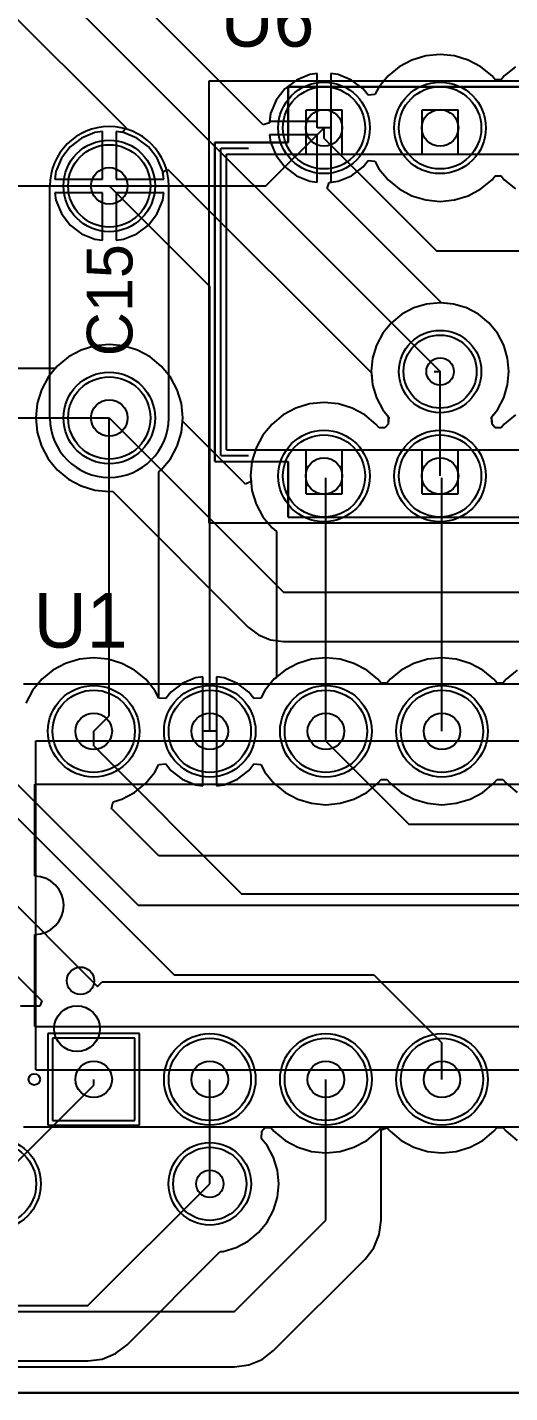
# Model space of a CAD drawing. Header units: millimetres. Extents: x 60.7 to 146.2, y 31.8 to 124.2.
# Drawn here: x 85.33 to 95.88, y 31.75 to 61.64 of the extents above; entities that cross this region are included whole.
import ezdxf

# ---------------------------------------------------------------- set-up
doc = ezdxf.new("R2010")
doc.units = ezdxf.units.MM
for name, color, linetype in [('BottomLayer', 5, 'Continuous'), ('BottomSolder', 6, 'Continuous'), ('Mechanical13', 56, 'Continuous'), ('Mechanical15', 56, 'Continuous'), ('Mechanical5', 56, 'Continuous'), ('Mechanical7', 56, 'Continuous'), ('MultiLayer', 9, 'Continuous'), ('PadHoleLayer', 156, 'Continuous'), ('TopLayer', 1, 'Continuous'), ('TopOverlay', 2, 'Continuous'), ('TopSolder', 216, 'Continuous'), ('ViaHoleLayer', 16, 'Continuous')]:
    doc.layers.add(name, color=color, linetype=linetype)

msp = doc.modelspace()

# ---------------------------------------------------------------- linework, layer by layer
at = {"layer": 'BottomLayer'}
for p, q in [((94.047, 61.013), (93.746, 60.921)), ((94.361, 61.044), (94.047, 61.013)), ((94.675, 61.013), (94.361, 61.044)), ((94.976, 60.921), (94.675, 61.013)), ((93.468, 60.773), (93.224, 60.573)), ((93.746, 60.921), (93.468, 60.773)), ((95.254, 60.773), (94.976, 60.921)), ((95.498, 60.573), (95.254, 60.773)), ((96.008, 60.773), (95.764, 60.573)), ((91.216, 60.484), (90.965, 60.292)), ((91.508, 60.605), (91.216, 60.484)), ((91.671, 60.627), (91.508, 60.605)), ((91.671, 59.586), (91.671, 60.627)), ((92.134, 60.605), (91.971, 60.627)), ((91.971, 60.627), (91.971, 59.436)), ((92.426, 60.484), (92.134, 60.605)), ((92.677, 60.292), (92.426, 60.484)), ((93.224, 60.573), (93.024, 60.329)), ((95.567, 60.488), (95.498, 60.573)), ((95.694, 60.488), (95.567, 60.488)), ((95.764, 60.573), (95.694, 60.488)), ((90.965, 60.292), (90.773, 60.041)), ((92.785, 60.151), (92.677, 60.292)), ((92.936, 60.163), (92.785, 60.151)), ((93.024, 60.329), (92.936, 60.163)), ((90.773, 60.041), (90.652, 59.749)), ((90.652, 59.749), (90.63, 59.586)), ((90.63, 59.586), (91.671, 59.586)), ((86.517, 59.214), (86.266, 59.022)), ((86.809, 59.335), (86.517, 59.214)), ((86.972, 59.357), (86.809, 59.335)), ((86.972, 58.316), (86.972, 59.357)), ((87.435, 59.335), (87.272, 59.357)), ((87.272, 59.357), (87.272, 58.316)), ((87.727, 59.214), (87.435, 59.335)), ((87.978, 59.022), (87.727, 59.214)), ((90.551, 58.166), (91.821, 59.436)), ((91.671, 59.286), (90.63, 59.286)), ((90.63, 59.286), (90.652, 59.123)), ((91.671, 58.245), (91.671, 59.286)), ((91.821, 59.207), (91.821, 59.436)), ((91.821, 59.207), (94.285, 56.744)), ((91.971, 59.436), (91.971, 58.245)), ((86.266, 59.022), (86.074, 58.771)), ((88.17, 58.771), (87.978, 59.022)), ((90.652, 59.123), (90.773, 58.831)), ((86.074, 58.771), (85.953, 58.479)), ((88.291, 58.479), (88.17, 58.771)), ((90.773, 58.831), (90.965, 58.58)), ((90.965, 58.58), (91.216, 58.388)), ((92.426, 58.388), (92.677, 58.58)), ((92.677, 58.58), (92.785, 58.721)), ((92.785, 58.721), (92.936, 58.709)), ((92.936, 58.709), (93.024, 58.543)), ((85.953, 58.479), (85.931, 58.316)), ((85.931, 58.316), (86.972, 58.316)), ((87.272, 58.316), (88.313, 58.316)), ((88.313, 58.316), (88.291, 58.479)), ((91.216, 58.388), (91.508, 58.267)), ((92.134, 58.267), (92.426, 58.388)), ((93.024, 58.543), (93.224, 58.299)), ((93.224, 58.299), (93.468, 58.099)), ((95.254, 58.099), (95.498, 58.299)), ((95.498, 58.299), (95.567, 58.384)), ((95.567, 58.384), (95.694, 58.384)), ((95.694, 58.384), (95.764, 58.299)), ((95.764, 58.299), (96.008, 58.099)), ((83.693, 58.166), (87.122, 58.166)), ((86.972, 58.016), (85.931, 58.016)), ((85.931, 58.016), (85.953, 57.853)), ((86.972, 56.975), (86.972, 58.016)), ((87.122, 58.166), (90.551, 58.166)), ((87.122, 58.166), (89.322, 55.966)), ((88.313, 58.016), (87.272, 58.016)), ((87.272, 58.016), (87.272, 56.975)), ((88.291, 57.853), (88.313, 58.016)), ((91.508, 58.267), (91.671, 58.245)), ((91.971, 58.245), (92.134, 58.267)), ((93.468, 58.099), (93.746, 57.951)), ((94.976, 57.951), (95.254, 58.099)), ((85.953, 57.853), (86.074, 57.561)), ((88.17, 57.561), (88.291, 57.853)), ((93.746, 57.951), (94.047, 57.859)), ((94.047, 57.859), (94.361, 57.828)), ((94.361, 57.828), (94.675, 57.859)), ((94.675, 57.859), (94.976, 57.951)), ((86.074, 57.561), (86.266, 57.31)), ((87.978, 57.31), (88.17, 57.561)), ((86.266, 57.31), (86.517, 57.118)), ((86.517, 57.118), (86.809, 56.997)), ((87.435, 56.997), (87.727, 57.118)), ((87.727, 57.118), (87.978, 57.31)), ((86.809, 56.997), (86.972, 56.975)), ((87.272, 56.975), (87.435, 56.997)), ((94.285, 56.744), (109.677, 56.744)), ((89.322, 46.228), (89.322, 55.966)), ((94.361, 55.609), (94.067, 55.58)), ((94.655, 55.58), (94.361, 55.609)), ((93.524, 55.355), (93.295, 55.168)), ((93.784, 55.495), (93.524, 55.355)), ((94.067, 55.58), (93.784, 55.495)), ((94.938, 55.495), (94.655, 55.58)), ((95.198, 55.355), (94.938, 55.495)), ((95.427, 55.168), (95.198, 55.355)), ((93.295, 55.168), (93.108, 54.939)), ((95.614, 54.939), (95.427, 55.168)), ((93.108, 54.939), (92.968, 54.679)), ((95.754, 54.679), (95.614, 54.939)), ((86.229, 54.423), (85.985, 54.223)), ((86.507, 54.571), (86.229, 54.423)), ((86.808, 54.663), (86.507, 54.571)), ((87.122, 54.694), (86.808, 54.663)), ((87.436, 54.663), (87.122, 54.694)), ((87.737, 54.571), (87.436, 54.663)), ((88.015, 54.423), (87.737, 54.571)), ((88.259, 54.223), (88.015, 54.423)), ((92.883, 54.396), (92.854, 54.102)), ((92.968, 54.679), (92.883, 54.396)), ((95.839, 54.396), (95.754, 54.679)), ((95.868, 54.102), (95.839, 54.396)), ((85.942, 54.17), (84.873, 54.17)), ((85.985, 54.223), (85.942, 54.17)), ((88.459, 53.979), (88.259, 54.223)), ((92.854, 54.102), (92.883, 53.808)), ((94.361, 51.816), (94.361, 54.102)), ((95.839, 53.808), (95.868, 54.102)), ((88.607, 53.701), (88.459, 53.979)), ((92.883, 53.808), (92.968, 53.525)), ((95.754, 53.525), (95.839, 53.808)), ((88.699, 53.4), (88.607, 53.701)), ((92.968, 53.525), (93.108, 53.265)), ((95.614, 53.265), (95.754, 53.525)), ((88.73, 53.086), (88.699, 53.4)), ((91.206, 53.301), (90.928, 53.153)), ((91.507, 53.393), (91.206, 53.301)), ((91.821, 53.424), (91.507, 53.393)), ((92.135, 53.393), (91.821, 53.424)), ((92.436, 53.301), (92.135, 53.393)), ((92.714, 53.153), (92.436, 53.301)), ((93.108, 53.265), (93.237, 53.107)), ((95.485, 53.107), (95.614, 53.265)), ((83.693, 53.086), (87.122, 53.086)), ((87.122, 46.568), (87.122, 53.086)), ((88.699, 52.772), (88.73, 53.086)), ((90.684, 52.953), (90.484, 52.709)), ((90.928, 53.153), (90.684, 52.953)), ((92.958, 52.953), (92.714, 53.153)), ((93.027, 52.868), (92.958, 52.953)), ((93.224, 52.953), (93.154, 52.868)), ((93.225, 52.953), (93.224, 52.953)), ((93.237, 53.107), (93.225, 52.953)), ((95.497, 52.953), (95.485, 53.107)), ((95.498, 52.953), (95.497, 52.953)), ((95.567, 52.868), (95.498, 52.953)), ((95.764, 52.953), (95.694, 52.868)), ((96.008, 53.153), (95.764, 52.953)), ((88.607, 52.471), (88.699, 52.772)), ((90.484, 52.709), (90.336, 52.431)), ((93.154, 52.868), (93.027, 52.868)), ((95.694, 52.868), (95.567, 52.868)), ((88.459, 52.193), (88.607, 52.471)), ((90.336, 52.431), (90.244, 52.13)), ((88.259, 51.949), (88.459, 52.193)), ((90.244, 52.13), (90.213, 51.816)), ((88.206, 51.906), (88.259, 51.949)), ((88.206, 46.958), (88.206, 51.906)), ((90.213, 51.816), (90.244, 51.502)), ((91.862, 46.228), (91.862, 51.775)), ((94.402, 46.228), (94.402, 51.775)), ((90.244, 51.502), (90.336, 51.201)), ((90.336, 51.201), (90.484, 50.923)), ((90.484, 50.923), (90.684, 50.679)), ((90.684, 50.679), (90.778, 50.602)), ((90.778, 50.602), (90.778, 47.408)), ((88.717, 47.276), (88.466, 47.084)), ((89.009, 47.397), (88.717, 47.276)), ((89.172, 47.419), (89.009, 47.397)), ((89.172, 46.228), (89.172, 47.419)), ((89.635, 47.397), (89.472, 47.419)), ((89.472, 47.419), (89.472, 46.228)), ((89.927, 47.276), (89.635, 47.397)), ((90.178, 47.084), (89.927, 47.276)), ((90.725, 47.365), (90.525, 47.121)), ((90.778, 47.408), (90.725, 47.365)), ((88.207, 46.955), (88.206, 46.958)), ((88.358, 46.943), (88.207, 46.955)), ((88.466, 47.084), (88.358, 46.943)), ((90.286, 46.943), (90.178, 47.084)), ((90.437, 46.955), (90.286, 46.943)), ((90.525, 47.121), (90.437, 46.955)), ((86.782, 46.228), (87.122, 46.568)), ((86.782, 45.908), (86.782, 46.228)), ((89.472, 46.228), (89.172, 46.228)), ((91.862, 46.009), (91.862, 46.228)), ((83.693, 45.745), (88.544, 40.894)), ((86.782, 45.908), (90.018, 42.672)), ((91.862, 46.009), (93.675, 44.196)), ((93.675, 44.196), (102.819, 44.196)), ((90.018, 42.672), (101.346, 42.672)), ((88.544, 40.894), (92.913, 40.894)), ((92.913, 40.894), (94.402, 39.405)), ((87.682, 39.508), (85.882, 39.508)), ((85.882, 39.508), (85.882, 37.708)), ((87.682, 37.708), (87.682, 39.508)), ((94.402, 38.608), (94.402, 39.405)), ((86.782, 38.481), (86.782, 38.608)), ((89.306, 38.592), (89.322, 38.608)), ((89.306, 38.592), (89.322, 38.577)), ((89.322, 36.322), (89.322, 38.577)), ((91.862, 35.528), (91.862, 38.608)), ((84.623, 36.322), (86.782, 38.481)), ((85.882, 37.708), (87.682, 37.708)), ((93.072, 37.506), (93.199, 37.551)), ((93.072, 35.528), (93.072, 37.506)), ((93.199, 37.551), (93.265, 37.471)), ((93.265, 37.471), (93.509, 37.271)), ((95.295, 37.271), (95.539, 37.471)), ((95.539, 37.471), (95.609, 37.556)), ((95.609, 37.556), (95.736, 37.556)), ((95.736, 37.556), (95.805, 37.471)), ((95.805, 37.471), (96.049, 37.271)), ((93.509, 37.271), (93.787, 37.123)), ((93.787, 37.123), (94.088, 37.031)), ((94.716, 37.031), (95.017, 37.123)), ((95.017, 37.123), (95.295, 37.271)), ((94.088, 37.031), (94.402, 37)), ((94.402, 37), (94.716, 37.031)), ((89.862, 33.528), (91.862, 35.528)), ((93.031, 35.215), (93.072, 35.528)), ((92.91, 34.923), (93.031, 35.215)), ((90.717, 32.672), (92.718, 34.673)), ((92.718, 34.673), (92.91, 34.923)), ((73.279, 33.528), (89.862, 33.528)), ((90.467, 32.48), (90.717, 32.672)), ((73.279, 32.318), (89.862, 32.318)), ((89.862, 32.318), (90.175, 32.359)), ((90.175, 32.359), (90.467, 32.48)), ((102.268, 31.75), (62, 31.75))]:
    msp.add_line(p, q, dxfattribs=at)
for centre, radius in [((91.821, 59.436), 0.9), ((94.361, 59.436), 0.9), ((87.122, 58.166), 0.9), ((94.361, 54.102), 0.8), ((87.122, 53.086), 0.9), ((91.821, 51.816), 0.9), ((94.361, 51.816), 0.9), ((86.782, 46.228), 0.9), ((89.322, 46.228), 0.9), ((91.862, 46.228), 0.9), ((94.402, 46.228), 0.9), ((89.322, 38.608), 0.9), ((91.862, 38.608), 0.9), ((94.402, 38.608), 0.9), ((84.623, 36.322), 0.9), ((89.322, 36.322), 0.8)]:
    msp.add_circle(centre, radius, dxfattribs=at)
at = {"layer": 'BottomSolder'}
for p, q in [((87.784, 39.61), (85.78, 39.61)), ((85.78, 39.61), (85.78, 37.606)), ((87.784, 37.606), (87.784, 39.61)), ((85.78, 37.606), (87.784, 37.606))]:
    msp.add_line(p, q, dxfattribs=at)
for centre, radius in [((91.821, 59.436), 1.002), ((94.361, 59.436), 1.002), ((87.122, 58.166), 1.002), ((94.361, 54.102), 0.902), ((87.122, 53.086), 1.002), ((91.821, 51.816), 1.002), ((94.361, 51.816), 1.002), ((86.782, 46.228), 1.002), ((89.322, 46.228), 1.002), ((91.862, 46.228), 1.002), ((94.402, 46.228), 1.002), ((89.322, 38.608), 1.002), ((91.862, 38.608), 1.002), ((94.402, 38.608), 1.002), ((84.623, 36.322), 1.002), ((89.322, 36.322), 0.902)]:
    msp.add_circle(centre, radius, dxfattribs=at)
at = {"layer": 'Mechanical13'}
for p, q in [((91.427, 58.864), (91.427, 59.83)), ((91.427, 59.83), (92.215, 59.83)), ((92.215, 58.864), (92.215, 59.83)), ((93.967, 58.864), (93.967, 59.83)), ((93.967, 59.83), (94.755, 59.83)), ((94.755, 58.864), (94.755, 59.83)), ((89.687, 58.864), (109.195, 58.864)), ((89.687, 52.388), (89.687, 58.864)), ((91.427, 58.864), (92.215, 58.864)), ((93.967, 58.864), (94.755, 58.864)), ((89.687, 52.388), (109.195, 52.388)), ((91.427, 51.422), (91.427, 52.388)), ((91.427, 52.388), (92.215, 52.388)), ((92.215, 51.422), (92.215, 52.388)), ((93.967, 51.422), (93.967, 52.388)), ((93.967, 52.388), (94.755, 52.388)), ((94.755, 51.422), (94.755, 52.388)), ((91.427, 51.422), (92.215, 51.422)), ((93.967, 51.422), (94.755, 51.422)), ((85.517, 38.818), (85.517, 46.018)), ((85.517, 46.018), (121.067, 46.018)), ((85.517, 38.818), (121.067, 38.818))]:
    msp.add_line(p, q, dxfattribs=at)
msp.add_circle((86.417, 39.718), 0.5, dxfattribs=at)
at = {"layer": 'Mechanical15'}
for p, q in [((91.034, 59.118), (91.034, 60.338)), ((91.034, 60.338), (107.848, 60.338)), ((107.848, 60.338), (91.034, 60.338)), ((91.034, 60.338), (91.034, 59.118)), ((89.433, 52.133), (89.433, 59.118)), ((89.433, 59.118), (91.034, 59.118)), ((91.034, 59.118), (89.433, 59.118)), ((89.433, 59.118), (89.433, 52.133)), ((89.433, 52.133), (91.034, 52.133)), ((89.433, 52.133), (91.034, 52.133)), ((91.034, 50.914), (91.034, 52.133)), ((91.034, 52.133), (91.034, 50.914)), ((91.034, 50.914), (107.848, 50.914)), ((91.034, 50.914), (107.848, 50.914)), ((85.242, 47.268), (121.342, 47.268)), ((85.242, 37.568), (121.342, 37.568))]:
    msp.add_line(p, q, dxfattribs=at)
at = {"layer": 'Mechanical5'}
for p, q in [((89.306, 50.787), (89.306, 60.465)), ((89.306, 60.465), (109.576, 60.465)), ((109.576, 50.787), (89.306, 50.787))]:
    msp.add_line(p, q, dxfattribs=at)
at = {"layer": 'Mechanical7'}
msp.add_line((62, 31.75), (144.82, 31.75), dxfattribs=at)
at = {"layer": 'MultiLayer'}
for p, q in [((87.682, 39.508), (85.882, 39.508)), ((85.882, 39.508), (85.882, 37.708)), ((87.682, 37.708), (87.682, 39.508)), ((85.882, 37.708), (87.682, 37.708))]:
    msp.add_line(p, q, dxfattribs=at)
for centre, radius in [((91.821, 59.436), 0.9), ((94.361, 59.436), 0.9), ((87.122, 58.166), 0.9), ((94.361, 54.102), 0.8), ((87.122, 53.086), 0.9), ((91.821, 51.816), 0.9), ((94.361, 51.816), 0.9), ((86.782, 46.228), 0.9), ((89.322, 46.228), 0.9), ((91.862, 46.228), 0.9), ((94.402, 46.228), 0.9), ((89.322, 38.608), 0.9), ((91.862, 38.608), 0.9), ((94.402, 38.608), 0.9), ((84.623, 36.322), 0.9), ((89.322, 36.322), 0.8)]:
    msp.add_circle(centre, radius, dxfattribs=at)
at = {"layer": 'PadHoleLayer'}
for centre in [(91.821, 59.436), (94.361, 59.436), (87.122, 58.166), (87.122, 53.086), (91.821, 51.816), (94.361, 51.816), (86.782, 46.228), (89.322, 46.228), (91.862, 46.228), (94.402, 46.228), (86.782, 38.608), (89.322, 38.608), (91.862, 38.608), (94.402, 38.608)]:
    msp.add_circle(centre, 0.4, dxfattribs=at)
at = {"layer": 'TopLayer'}
for p, q in [((90.492, 59.505), (80.459, 69.537)), ((79.375, 69.088), (94.361, 54.102)), ((78.608, 68.321), (87.491, 59.438)), ((94.047, 61.013), (93.746, 60.921)), ((94.361, 61.044), (94.047, 61.013)), ((94.675, 61.013), (94.361, 61.044)), ((94.976, 60.921), (94.675, 61.013)), ((93.468, 60.773), (93.224, 60.573)), ((93.746, 60.921), (93.468, 60.773)), ((95.254, 60.773), (94.976, 60.921)), ((95.498, 60.573), (95.254, 60.773)), ((96.008, 60.773), (95.764, 60.573)), ((91.216, 60.484), (90.965, 60.292)), ((91.508, 60.605), (91.216, 60.484)), ((91.671, 60.627), (91.508, 60.605)), ((91.671, 59.436), (91.671, 60.627)), ((92.134, 60.605), (91.971, 60.627)), ((91.971, 60.627), (91.971, 59.436)), ((92.426, 60.484), (92.134, 60.605)), ((92.677, 60.292), (92.426, 60.484)), ((93.224, 60.573), (93.024, 60.329)), ((95.567, 60.488), (95.498, 60.573)), ((95.694, 60.488), (95.567, 60.488)), ((95.764, 60.573), (95.694, 60.488)), ((90.965, 60.292), (90.773, 60.041)), ((92.785, 60.151), (92.677, 60.292)), ((92.936, 60.163), (92.785, 60.151)), ((93.024, 60.329), (92.936, 60.163)), ((90.773, 60.041), (90.652, 59.749)), ((90.626, 59.55), (90.492, 59.505)), ((90.652, 59.749), (90.626, 59.55)), ((86.517, 59.214), (86.266, 59.022)), ((86.809, 59.335), (86.517, 59.214)), ((86.972, 59.357), (86.809, 59.335)), ((86.972, 58.316), (86.972, 59.357)), ((87.412, 59.338), (87.272, 59.357)), ((87.272, 59.357), (87.272, 58.316)), ((87.491, 59.438), (87.412, 59.338)), ((91.971, 59.436), (91.671, 59.436)), ((86.266, 59.022), (86.074, 58.771)), ((86.074, 58.771), (85.953, 58.479)), ((92.426, 58.388), (92.677, 58.58)), ((92.677, 58.58), (92.785, 58.721)), ((92.785, 58.721), (92.936, 58.709)), ((92.936, 58.709), (93.024, 58.543)), ((85.953, 58.479), (85.931, 58.316)), ((85.931, 58.316), (86.972, 58.316)), ((87.272, 58.316), (88.313, 58.316)), ((88.294, 58.456), (88.394, 58.535)), ((88.313, 58.316), (88.294, 58.456)), ((88.394, 58.535), (92.857, 54.073)), ((92.134, 58.267), (92.426, 58.388)), ((93.024, 58.543), (93.224, 58.299)), ((93.224, 58.299), (93.468, 58.099)), ((95.254, 58.099), (95.498, 58.299)), ((95.498, 58.299), (95.567, 58.384)), ((95.567, 58.384), (95.694, 58.384)), ((95.694, 58.384), (95.764, 58.299)), ((95.764, 58.299), (96.008, 58.099)), ((86.972, 58.016), (85.931, 58.016)), ((85.931, 58.016), (85.953, 57.853)), ((86.972, 56.975), (86.972, 58.016)), ((88.313, 58.016), (87.272, 58.016)), ((87.272, 58.016), (87.272, 56.975)), ((88.291, 57.853), (88.313, 58.016)), ((91.89, 58.107), (91.935, 58.241)), ((94.39, 55.606), (91.89, 58.107)), ((91.935, 58.241), (92.134, 58.267)), ((93.468, 58.099), (93.746, 57.951)), ((94.976, 57.951), (95.254, 58.099)), ((85.953, 57.853), (86.074, 57.561)), ((88.17, 57.561), (88.291, 57.853)), ((93.746, 57.951), (94.047, 57.859)), ((94.047, 57.859), (94.361, 57.828)), ((94.361, 57.828), (94.675, 57.859)), ((94.675, 57.859), (94.976, 57.951)), ((86.074, 57.561), (86.266, 57.31)), ((87.978, 57.31), (88.17, 57.561)), ((86.266, 57.31), (86.517, 57.118)), ((86.517, 57.118), (86.809, 56.997)), ((87.435, 56.997), (87.727, 57.118)), ((87.727, 57.118), (87.978, 57.31)), ((86.809, 56.997), (86.972, 56.975)), ((87.272, 56.975), (87.435, 56.997)), ((94.655, 55.58), (94.39, 55.606)), ((94.938, 55.495), (94.655, 55.58)), ((95.198, 55.355), (94.938, 55.495)), ((95.427, 55.168), (95.198, 55.355)), ((95.614, 54.939), (95.427, 55.168)), ((95.754, 54.679), (95.614, 54.939)), ((86.229, 54.423), (85.985, 54.223)), ((86.507, 54.571), (86.229, 54.423)), ((86.808, 54.663), (86.507, 54.571)), ((87.122, 54.694), (86.808, 54.663)), ((87.436, 54.663), (87.122, 54.694)), ((87.737, 54.571), (87.436, 54.663)), ((88.015, 54.423), (87.737, 54.571)), ((88.259, 54.223), (88.015, 54.423)), ((95.839, 54.396), (95.754, 54.679)), ((95.868, 54.102), (95.839, 54.396)), ((85.985, 54.223), (85.785, 53.979)), ((88.459, 53.979), (88.259, 54.223)), ((94.234, 54.102), (94.361, 54.102)), ((95.839, 53.808), (95.868, 54.102)), ((85.785, 53.979), (85.637, 53.701)), ((88.607, 53.701), (88.459, 53.979)), ((92.857, 54.073), (92.883, 53.808)), ((92.883, 53.808), (92.968, 53.525)), ((95.754, 53.525), (95.839, 53.808)), ((85.637, 53.701), (85.545, 53.4)), ((88.699, 53.4), (88.607, 53.701)), ((92.968, 53.525), (93.108, 53.265)), ((95.614, 53.265), (95.754, 53.525)), ((85.545, 53.4), (85.514, 53.086)), ((88.73, 53.086), (88.699, 53.4)), ((91.206, 53.301), (90.928, 53.153)), ((91.507, 53.393), (91.206, 53.301)), ((91.821, 53.424), (91.507, 53.393)), ((92.135, 53.393), (91.821, 53.424)), ((92.436, 53.301), (92.135, 53.393)), ((92.714, 53.153), (92.436, 53.301)), ((93.108, 53.265), (93.227, 53.119)), ((95.495, 53.119), (95.614, 53.265)), ((85.514, 53.086), (85.545, 52.772)), ((87.122, 53.086), (90.932, 49.276)), ((88.723, 53.018), (88.73, 53.086)), ((90.103, 51.638), (88.723, 53.018)), ((90.684, 52.953), (90.484, 52.709)), ((90.928, 53.153), (90.684, 52.953)), ((92.958, 52.953), (92.714, 53.153)), ((93.027, 52.868), (92.958, 52.953)), ((93.224, 52.953), (93.154, 52.868)), ((93.227, 53.119), (93.224, 52.953)), ((95.498, 52.953), (95.495, 53.119)), ((95.567, 52.868), (95.498, 52.953)), ((95.764, 52.953), (95.694, 52.868)), ((96.008, 53.153), (95.764, 52.953)), ((85.545, 52.772), (85.637, 52.471)), ((90.484, 52.709), (90.336, 52.431)), ((93.154, 52.868), (93.027, 52.868)), ((95.694, 52.868), (95.567, 52.868)), ((85.637, 52.471), (85.785, 52.193)), ((90.336, 52.431), (90.244, 52.13)), ((78.105, 52.07), (87.757, 42.418)), ((85.785, 52.193), (85.985, 51.949)), ((90.244, 52.13), (90.213, 51.816)), ((75.641, 51.867), (86.868, 40.64)), ((85.985, 51.949), (86.229, 51.749)), ((86.229, 51.749), (86.507, 51.601)), ((90.213, 51.816), (90.225, 51.696)), ((86.507, 51.601), (86.808, 51.509)), ((86.808, 51.509), (87.122, 51.478)), ((87.122, 51.478), (87.19, 51.485)), ((87.19, 51.485), (90.165, 48.509)), ((90.225, 51.696), (90.103, 51.638)), ((90.932, 49.276), (106.528, 49.276)), ((90.165, 48.509), (90.39, 48.337)), ((90.39, 48.337), (90.651, 48.229)), ((90.651, 48.229), (90.932, 48.192)), ((90.932, 48.192), (105.484, 48.192)), ((86.782, 47.836), (86.468, 47.805)), ((87.096, 47.805), (86.782, 47.836)), ((91.862, 47.836), (91.548, 47.805)), ((92.176, 47.805), (91.862, 47.836)), ((94.402, 47.836), (94.088, 47.805)), ((94.716, 47.805), (94.402, 47.836)), ((85.889, 47.565), (85.645, 47.365)), ((86.167, 47.713), (85.889, 47.565)), ((86.468, 47.805), (86.167, 47.713)), ((87.397, 47.713), (87.096, 47.805)), ((87.675, 47.565), (87.397, 47.713)), ((87.919, 47.365), (87.675, 47.565)), ((90.969, 47.565), (90.725, 47.365)), ((91.247, 47.713), (90.969, 47.565)), ((91.548, 47.805), (91.247, 47.713)), ((92.477, 47.713), (92.176, 47.805)), ((92.755, 47.565), (92.477, 47.713)), ((92.999, 47.365), (92.755, 47.565)), ((93.509, 47.565), (93.265, 47.365)), ((93.787, 47.713), (93.509, 47.565)), ((94.088, 47.805), (93.787, 47.713)), ((95.017, 47.713), (94.716, 47.805)), ((95.295, 47.565), (95.017, 47.713)), ((95.539, 47.365), (95.295, 47.565)), ((96.049, 47.565), (95.805, 47.365)), ((85.645, 47.365), (85.445, 47.121)), ((88.119, 47.121), (87.919, 47.365)), ((88.717, 47.276), (88.466, 47.084)), ((89.009, 47.397), (88.717, 47.276)), ((89.172, 47.419), (89.009, 47.397)), ((89.172, 46.228), (89.172, 47.419)), ((89.635, 47.397), (89.472, 47.419)), ((89.472, 47.419), (89.472, 46.228)), ((89.927, 47.276), (89.635, 47.397)), ((90.178, 47.084), (89.927, 47.276)), ((90.725, 47.365), (90.525, 47.121)), ((93.069, 47.28), (92.999, 47.365)), ((93.196, 47.28), (93.069, 47.28)), ((93.265, 47.365), (93.196, 47.28)), ((95.609, 47.28), (95.539, 47.365)), ((95.736, 47.28), (95.609, 47.28)), ((95.805, 47.365), (95.736, 47.28)), ((85.445, 47.121), (85.297, 46.843)), ((88.207, 46.955), (88.119, 47.121)), ((88.358, 46.943), (88.207, 46.955)), ((88.466, 47.084), (88.358, 46.943)), ((90.286, 46.943), (90.178, 47.084)), ((90.437, 46.955), (90.286, 46.943)), ((90.525, 47.121), (90.437, 46.955)), ((89.172, 45.037), (89.172, 46.228)), ((89.472, 46.228), (89.472, 45.037)), ((88.119, 45.335), (88.207, 45.501)), ((88.207, 45.501), (88.358, 45.513)), ((88.358, 45.513), (88.466, 45.372)), ((90.178, 45.372), (90.286, 45.513)), ((90.286, 45.513), (90.437, 45.501)), ((90.437, 45.501), (90.525, 45.335)), ((87.919, 45.091), (88.119, 45.335)), ((88.466, 45.372), (88.717, 45.18)), ((88.717, 45.18), (89.009, 45.059)), ((89.635, 45.059), (89.927, 45.18)), ((89.927, 45.18), (90.178, 45.372)), ((90.525, 45.335), (90.725, 45.091)), ((92.999, 45.091), (93.069, 45.176)), ((93.069, 45.176), (93.196, 45.176)), ((93.196, 45.176), (93.265, 45.091)), ((95.539, 45.091), (95.609, 45.176)), ((95.609, 45.176), (95.736, 45.176)), ((95.736, 45.176), (95.805, 45.091)), ((87.397, 44.743), (87.675, 44.891)), ((87.675, 44.891), (87.919, 45.091)), ((89.009, 45.059), (89.172, 45.037)), ((89.472, 45.037), (89.635, 45.059)), ((90.725, 45.091), (90.969, 44.891)), ((90.969, 44.891), (91.247, 44.743)), ((92.477, 44.743), (92.755, 44.891)), ((92.755, 44.891), (92.999, 45.091)), ((93.265, 45.091), (93.509, 44.891)), ((93.509, 44.891), (93.787, 44.743)), ((95.017, 44.743), (95.295, 44.891)), ((95.295, 44.891), (95.539, 45.091)), ((95.805, 45.091), (96.049, 44.891)), ((81.42, 44.555), (85.649, 40.325)), ((87.168, 44.54), (87.204, 44.684)), ((88.206, 43.502), (87.168, 44.54)), ((87.204, 44.684), (87.397, 44.743)), ((91.247, 44.743), (91.548, 44.651)), ((91.548, 44.651), (91.862, 44.62)), ((91.862, 44.62), (92.176, 44.651)), ((92.176, 44.651), (92.477, 44.743)), ((93.787, 44.743), (94.088, 44.651)), ((94.088, 44.651), (94.402, 44.62)), ((94.402, 44.62), (94.716, 44.651)), ((94.716, 44.651), (95.017, 44.743)), ((99.162, 43.502), (88.206, 43.502)), ((87.757, 42.418), (99.162, 42.418)), ((86.868, 40.64), (86.97, 40.742)), ((86.97, 40.742), (98.146, 40.742)), ((85.601, 40.208), (85.182, 40.208)), ((85.649, 40.325), (85.601, 40.208)), ((87.682, 39.508), (85.882, 39.508)), ((85.882, 39.508), (85.882, 37.708)), ((87.682, 37.708), (87.682, 39.508)), ((85.882, 37.708), (87.682, 37.708)), ((90.456, 37.305), (90.459, 37.471)), ((90.459, 37.471), (90.529, 37.556)), ((90.529, 37.556), (90.656, 37.556)), ((90.656, 37.556), (90.725, 37.471)), ((90.725, 37.471), (90.969, 37.271)), ((92.755, 37.271), (92.999, 37.471)), ((92.999, 37.471), (93.069, 37.556)), ((93.069, 37.556), (93.196, 37.556)), ((93.196, 37.556), (93.265, 37.471)), ((93.265, 37.471), (93.509, 37.271)), ((95.295, 37.271), (95.539, 37.471)), ((95.539, 37.471), (95.609, 37.556)), ((95.609, 37.556), (95.736, 37.556)), ((95.736, 37.556), (95.805, 37.471)), ((95.805, 37.471), (96.049, 37.271)), ((90.575, 37.159), (90.456, 37.305)), ((90.715, 36.899), (90.575, 37.159)), ((90.969, 37.271), (91.247, 37.123)), ((91.247, 37.123), (91.548, 37.031)), ((92.176, 37.031), (92.477, 37.123)), ((92.477, 37.123), (92.755, 37.271)), ((93.509, 37.271), (93.787, 37.123)), ((93.787, 37.123), (94.088, 37.031)), ((94.716, 37.031), (95.017, 37.123)), ((95.017, 37.123), (95.295, 37.271)), ((90.8, 36.616), (90.715, 36.899)), ((91.548, 37.031), (91.862, 37)), ((91.862, 37), (92.176, 37.031)), ((94.088, 37.031), (94.402, 37)), ((94.402, 37), (94.716, 37.031)), ((90.829, 36.322), (90.8, 36.616)), ((86.655, 33.655), (89.322, 36.322)), ((90.8, 36.028), (90.829, 36.322)), ((90.715, 35.745), (90.8, 36.028)), ((90.575, 35.485), (90.715, 35.745)), ((90.388, 35.256), (90.575, 35.485)), ((89.899, 34.929), (90.159, 35.069)), ((90.159, 35.069), (90.388, 35.256)), ((87.511, 32.799), (89.549, 34.837)), ((89.549, 34.837), (89.616, 34.844)), ((89.616, 34.844), (89.899, 34.929)), ((75.819, 33.655), (86.655, 33.655)), ((86.968, 32.486), (87.26, 32.607)), ((87.26, 32.607), (87.511, 32.799)), ((75.819, 32.445), (86.655, 32.445)), ((86.655, 32.445), (86.968, 32.486)), ((144.82, 31.75), (62, 31.75))]:
    msp.add_line(p, q, dxfattribs=at)
for centre, radius in [((91.821, 59.436), 0.9), ((94.361, 59.436), 0.9), ((87.122, 58.166), 0.9), ((94.361, 54.102), 0.8), ((87.122, 53.086), 0.9), ((91.821, 51.816), 0.9), ((94.361, 51.816), 0.9), ((86.782, 46.228), 0.9), ((89.322, 46.228), 0.9), ((91.862, 46.228), 0.9), ((94.402, 46.228), 0.9), ((89.322, 38.608), 0.9), ((91.862, 38.608), 0.9), ((94.402, 38.608), 0.9), ((84.623, 36.322), 0.9), ((89.322, 36.322), 0.8)]:
    msp.add_circle(centre, radius, dxfattribs=at)
at = {"layer": 'TopOverlay'}
for p, q in [((89.56, 58.991), (90.17, 58.991)), ((89.56, 52.261), (89.56, 58.991)), ((85.822, 53.086), (85.822, 58.166)), ((88.422, 53.086), (88.422, 58.166)), ((89.56, 52.261), (90.17, 52.261)), ((85.492, 43.053), (85.492, 45.068)), ((85.492, 45.068), (121.092, 45.068)), ((85.492, 39.768), (85.492, 41.783)), ((85.492, 39.768), (121.092, 39.768))]:
    msp.add_line(p, q, dxfattribs=at)
for centre, radius in [((86.492, 40.768), 0.3), ((85.482, 38.608), 0.125)]:
    msp.add_circle(centre, radius, dxfattribs=at)
for centre, radius, start, end in [((87.122, 58.166), 1.3, 0, 180), ((87.122, 53.086), 1.3, 180, 0), ((85.492, 42.418), 0.635, 270, 90)]:
    msp.add_arc(centre, radius, start, end, dxfattribs=at)
at = {"layer": 'TopSolder'}
for p, q in [((87.784, 39.61), (85.78, 39.61)), ((85.78, 39.61), (85.78, 37.606)), ((87.784, 37.606), (87.784, 39.61)), ((85.78, 37.606), (87.784, 37.606))]:
    msp.add_line(p, q, dxfattribs=at)
for centre, radius in [((91.821, 59.436), 1.002), ((94.361, 59.436), 1.002), ((87.122, 58.166), 1.002), ((94.361, 54.102), 0.902), ((87.122, 53.086), 1.002), ((91.821, 51.816), 1.002), ((94.361, 51.816), 1.002), ((86.782, 46.228), 1.002), ((89.322, 46.228), 1.002), ((91.862, 46.228), 1.002), ((94.402, 46.228), 1.002), ((89.322, 38.608), 1.002), ((91.862, 38.608), 1.002), ((94.402, 38.608), 1.002), ((84.623, 36.322), 1.002), ((89.322, 36.322), 0.902)]:
    msp.add_circle(centre, radius, dxfattribs=at)
at = {"layer": 'ViaHoleLayer'}
for centre in [(94.361, 54.102), (89.322, 36.322)]:
    msp.add_circle(centre, 0.3, dxfattribs=at)

# ---------------------------------------------------------------- texts
at = {"layer": 'TopOverlay'}
for s, p in [('U6', (89.56, 61.214)), ('U1', (85.471, 48.057))]:
    msp.add_text(s, height=1.2, dxfattribs=at).set_placement(p)
msp.add_text('C15', height=1, rotation=90, dxfattribs=at).set_placement((87.63, 54.437))

doc.saveas('drawing.dxf')
